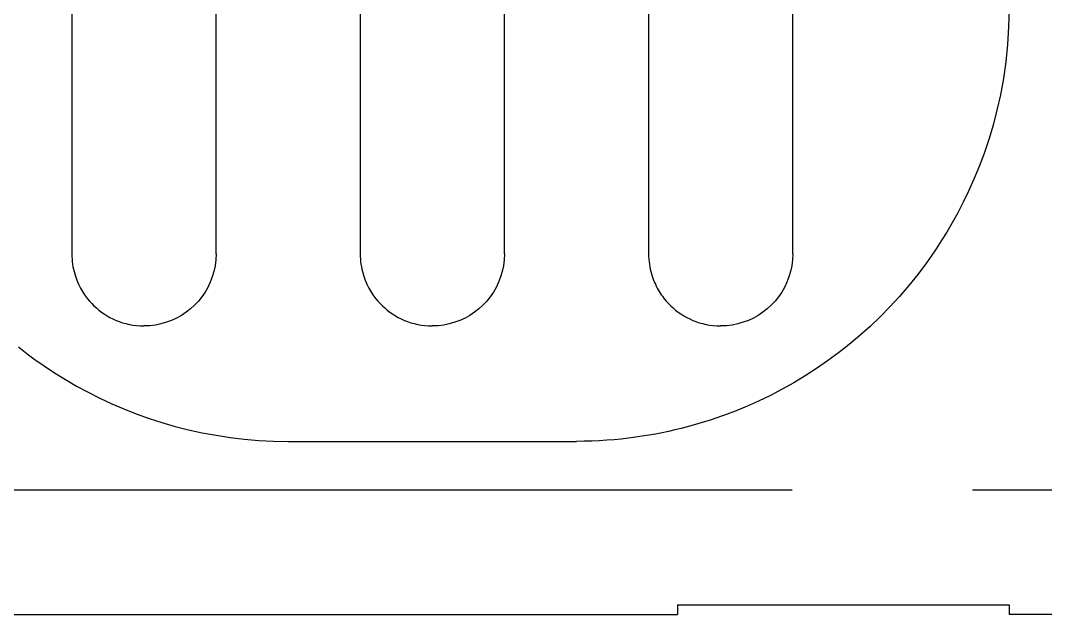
# Model space of a CAD drawing. Header units: inches. Extents: x 0 to 77285, y -118 to 40065.
# Drawn here: x 22099.3 to 22106.41, y 31677.6 to 31681.72 of the extents above; entities that cross this region are included whole.
import ezdxf

# ---------------------------------------------------------------- set-up
doc = ezdxf.new("R2010")
doc.units = ezdxf.units.IN
doc.header["$LTSCALE"] = 5
doc.header["$MEASUREMENT"] = 0
doc.linetypes.add('CENTER', pattern=[2, 1.25, -0.25, 0.25, -0.25])
doc.layers.add('11', color=1, linetype='CENTER')
doc.layers.add('55', color=5, linetype='Continuous')

# ---------------------------------------------------------------- blocks, each defined once
blk = doc.blocks.new('A$Ca96cf7fa')
at = {"layer": '11'}
blk.add_line((-170.25, 60), (-8440.25, 60), dxfattribs=at)
blk = doc.blocks.new('A$Ce961e380')
for p, q in [((-255.0041, -23.3612), (-255.0041, -19.9612)), ((-254.0041, -19.9612), (-254.0041, -23.3612)), ((-253.0041, -23.3612), (-253.0041, -19.9612)), ((-252.0041, -19.9612), (-252.0041, -23.3612)), ((-251.0041, -23.3612), (-251.0041, -19.9612)), ((-250.0041, -19.9612), (-250.0041, -23.3612)), ((-251.5041, -24.6612), (-253.5041, -24.6612)), ((-256.5041, -25.7931), (-256.5041, -25.8611)), ((-254.2041, -25.7933), (-254.2041, -25.8611)), ((-258.0041, -25.8611), (-256.5041, -25.8611)), ((-246.0041, -25.8611), (-254.2041, -25.8611))]:
    blk.add_line(p, q)
for points in [[(-256.5041, -21.6612), (-256.5015, -21.7884), (-256.4938, -21.9118), (-256.4814, -22.0315), (-256.4648, -22.1472), (-256.4442, -22.259), (-256.4202, -22.3668), (-256.393, -22.4705), (-256.3631, -22.5701), (-256.3309, -22.6656), (-256.2967, -22.7568), (-256.2609, -22.8437), (-256.2239, -22.9264), (-256.1861, -23.0046), (-256.1479, -23.0784), (-256.1096, -23.1477), (-256.0717, -23.2124), (-256.0345, -23.2725), (-255.9984, -23.3279), (-255.9639, -23.3786), (-255.9312, -23.4245), (-255.8709, -23.5046), (-255.8086, -23.582), (-255.7443, -23.6567), (-255.6781, -23.7287), (-255.61, -23.798), (-255.5402, -23.8646), (-255.4688, -23.9285), (-255.3958, -23.9897), (-255.3213, -24.0482), (-255.2455, -24.1041), (-255.1683, -24.1572), (-255.09, -24.2077), (-255.0106, -24.2554), (-254.9302, -24.3005), (-254.8488, -24.3428), (-254.7666, -24.3825), (-254.6836, -24.4195), (-254.6, -24.4538), (-254.5158, -24.4854), (-254.4312, -24.5143), (-254.3926, -24.5266), (-254.3532, -24.5385), (-254.3128, -24.5501), (-254.2717, -24.5613), (-254.2296, -24.5721), (-254.1867, -24.5825), (-254.143, -24.5923), (-254.0985, -24.6017), (-254.0532, -24.6105), (-254.007, -24.6187), (-253.9601, -24.6263), (-253.9124, -24.6333), (-253.8639, -24.6395), (-253.8147, -24.6451), (-253.7647, -24.6498), (-253.714, -24.6538), (-253.6626, -24.657), (-253.6105, -24.6593), (-253.5577, -24.6607), (-253.5041, -24.6612)], [(-249.6331, -24.0062), (-249.6688, -24.0342), (-249.7047, -24.0616), (-249.7408, -24.0882), (-249.8118, -24.1383), (-249.885, -24.1867), (-249.9602, -24.2333), (-250.0374, -24.278), (-250.1165, -24.3208), (-250.1975, -24.3615), (-250.2804, -24.4001), (-250.365, -24.4364), (-250.4514, -24.4704), (-250.5396, -24.5019), (-250.6293, -24.5308), (-250.7207, -24.5572), (-250.8137, -24.5808), (-250.9082, -24.6015), (-251.0041, -24.6193), (-251.1014, -24.6341), (-251.2002, -24.6458), (-251.3002, -24.6543), (-251.4016, -24.6594), (-251.5041, -24.6612)], [(-255.0041, -23.3612), (-255.0024, -23.4031), (-254.9974, -23.4439), (-254.9892, -23.4836), (-254.978, -23.5218), (-254.9639, -23.5587), (-254.9471, -23.594), (-254.9277, -23.6276), (-254.9058, -23.6594), (-254.8816, -23.6894), (-254.8553, -23.7173), (-254.8269, -23.7431), (-254.7967, -23.7667), (-254.7647, -23.7879), (-254.7311, -23.8067), (-254.6961, -23.8228), (-254.6597, -23.8363), (-254.6222, -23.847), (-254.5837, -23.8548), (-254.5443, -23.8596), (-254.5041, -23.8612)], [(-254.0041, -23.3612), (-254.0045, -23.3799), (-254.0055, -23.3983), (-254.0071, -23.4163), (-254.0094, -23.4338), (-254.0122, -23.451), (-254.0156, -23.4677), (-254.0194, -23.4841), (-254.0238, -23.5), (-254.0285, -23.5154), (-254.0337, -23.5304), (-254.0392, -23.545), (-254.045, -23.5591), (-254.0512, -23.5728), (-254.0576, -23.586), (-254.0642, -23.5987), (-254.071, -23.611), (-254.078, -23.6227), (-254.0851, -23.634), (-254.0924, -23.6448), (-254.0996, -23.6551), (-254.1129, -23.6725), (-254.127, -23.6894), (-254.142, -23.7059), (-254.1577, -23.7217), (-254.1743, -23.7369), (-254.1917, -23.7515), (-254.2098, -23.7653), (-254.2286, -23.7785), (-254.2482, -23.7908), (-254.2684, -23.8023), (-254.2893, -23.8129), (-254.3109, -23.8225), (-254.333, -23.8312), (-254.3558, -23.8389), (-254.3792, -23.8455), (-254.4032, -23.851), (-254.4276, -23.8554), (-254.4526, -23.8586), (-254.4781, -23.8605), (-254.5041, -23.8612)], [(-253.0041, -23.3612), (-253.0024, -23.4031), (-252.9974, -23.4439), (-252.9892, -23.4836), (-252.978, -23.5218), (-252.9639, -23.5587), (-252.9471, -23.594), (-252.9277, -23.6276), (-252.9058, -23.6594), (-252.8816, -23.6894), (-252.8553, -23.7173), (-252.8269, -23.7431), (-252.7967, -23.7667), (-252.7647, -23.7879), (-252.7311, -23.8067), (-252.6961, -23.8228), (-252.6597, -23.8363), (-252.6222, -23.847), (-252.5837, -23.8548), (-252.5443, -23.8596), (-252.5041, -23.8612)], [(-252.0041, -23.3612), (-252.0045, -23.3799), (-252.0055, -23.3983), (-252.0071, -23.4163), (-252.0094, -23.4338), (-252.0122, -23.451), (-252.0156, -23.4677), (-252.0194, -23.4841), (-252.0238, -23.5), (-252.0285, -23.5154), (-252.0337, -23.5304), (-252.0392, -23.545), (-252.045, -23.5591), (-252.0512, -23.5728), (-252.0576, -23.586), (-252.0642, -23.5987), (-252.071, -23.611), (-252.078, -23.6227), (-252.0851, -23.634), (-252.0924, -23.6448), (-252.0996, -23.6551), (-252.1129, -23.6725), (-252.127, -23.6894), (-252.142, -23.7059), (-252.1577, -23.7217), (-252.1743, -23.7369), (-252.1917, -23.7515), (-252.2098, -23.7653), (-252.2286, -23.7785), (-252.2482, -23.7908), (-252.2684, -23.8023), (-252.2893, -23.8129), (-252.3109, -23.8225), (-252.333, -23.8312), (-252.3558, -23.8389), (-252.3792, -23.8455), (-252.4032, -23.851), (-252.4276, -23.8554), (-252.4526, -23.8586), (-252.4781, -23.8605), (-252.5041, -23.8612)], [(-251.0041, -23.3612), (-251.0024, -23.4031), (-250.9974, -23.4439), (-250.9892, -23.4836), (-250.978, -23.5218), (-250.9639, -23.5587), (-250.9471, -23.594), (-250.9277, -23.6276), (-250.9058, -23.6594), (-250.8816, -23.6894), (-250.8553, -23.7173), (-250.8269, -23.7431), (-250.7967, -23.7667), (-250.7647, -23.7879), (-250.7311, -23.8067), (-250.6961, -23.8228), (-250.6597, -23.8363), (-250.6222, -23.847), (-250.5837, -23.8548), (-250.5443, -23.8596), (-250.5041, -23.8612)], [(-250.0041, -23.3612), (-250.0045, -23.3799), (-250.0055, -23.3983), (-250.0071, -23.4163), (-250.0094, -23.4338), (-250.0122, -23.451), (-250.0156, -23.4677), (-250.0194, -23.4841), (-250.0238, -23.5), (-250.0285, -23.5154), (-250.0337, -23.5304), (-250.0392, -23.545), (-250.045, -23.5591), (-250.0512, -23.5728), (-250.0576, -23.586), (-250.0642, -23.5987), (-250.071, -23.611), (-250.078, -23.6227), (-250.0851, -23.634), (-250.0924, -23.6448), (-250.0996, -23.6551), (-250.1129, -23.6725), (-250.127, -23.6894), (-250.142, -23.7059), (-250.1577, -23.7217), (-250.1743, -23.7369), (-250.1917, -23.7515), (-250.2098, -23.7653), (-250.2286, -23.7785), (-250.2482, -23.7908), (-250.2684, -23.8023), (-250.2893, -23.8129), (-250.3109, -23.8225), (-250.333, -23.8312), (-250.3558, -23.8389), (-250.3792, -23.8455), (-250.4032, -23.851), (-250.4276, -23.8554), (-250.4526, -23.8586), (-250.4781, -23.8605), (-250.5041, -23.8612)], [(-254.2041, -25.7933), (-254.3191, -25.7933), (-254.4341, -25.7933), (-254.5491, -25.7933), (-254.6641, -25.7933), (-254.7791, -25.7934), (-254.8941, -25.7934), (-255.0091, -25.7934), (-255.1241, -25.7934), (-255.2391, -25.7934), (-255.3541, -25.7934), (-255.4691, -25.7933), (-255.5841, -25.7933), (-255.6991, -25.7933), (-255.8141, -25.7933), (-255.9291, -25.7933), (-256.0441, -25.7932), (-256.1591, -25.7932), (-256.2741, -25.7932), (-256.3891, -25.7931), (-256.5041, -25.7931)], [(-254.2041, -25.7933), (-254.3191, -25.7933), (-254.4341, -25.7933), (-254.5491, -25.7933), (-254.6641, -25.7933), (-254.7791, -25.7933), (-254.8941, -25.7933), (-255.0091, -25.7933), (-255.1241, -25.7933), (-255.2391, -25.7933), (-255.3541, -25.7933), (-255.4691, -25.7933), (-255.5841, -25.7933), (-255.6991, -25.7933), (-255.8141, -25.7933), (-255.9291, -25.7932), (-256.0441, -25.7932), (-256.1591, -25.7932), (-256.2741, -25.7931), (-256.3891, -25.7931), (-256.5041, -25.7931)]]:
    blk.add_lwpolyline(points)
blk = doc.blocks.new('A$C638f0059')
for p, q in [((-77.5041, -23.3612), (-77.5041, -19.9612)), ((-76.5041, -19.9612), (-76.5041, -23.3612)), ((-75.5041, -23.3612), (-75.5041, -19.9612)), ((-74.5041, -19.9612), (-74.5041, -23.3612)), ((-73.5041, -23.3612), (-73.5041, -19.9612)), ((-72.5041, -19.9612), (-72.5041, -23.3612)), ((-74.0041, -24.6612), (-76.0041, -24.6612)), ((-79.0041, -25.7931), (-79.0041, -25.8611)), ((-76.7041, -25.7933), (-76.7041, -25.8611)), ((-80.5041, -25.8611), (-79.0041, -25.8611)), ((-68.5041, -25.8611), (-76.7041, -25.8611))]:
    blk.add_line(p, q)
for points in [[(-79.0041, -21.6612), (-79.0015, -21.7884), (-78.9938, -21.9118), (-78.9814, -22.0315), (-78.9648, -22.1472), (-78.9442, -22.259), (-78.9202, -22.3668), (-78.893, -22.4705), (-78.8631, -22.5701), (-78.8309, -22.6656), (-78.7967, -22.7568), (-78.7609, -22.8437), (-78.7239, -22.9264), (-78.6861, -23.0046), (-78.6479, -23.0784), (-78.6096, -23.1477), (-78.5717, -23.2124), (-78.5345, -23.2725), (-78.4984, -23.3279), (-78.4639, -23.3786), (-78.4312, -23.4245), (-78.3709, -23.5046), (-78.3086, -23.582), (-78.2443, -23.6567), (-78.1781, -23.7287), (-78.11, -23.798), (-78.0402, -23.8646), (-77.9688, -23.9285), (-77.8958, -23.9897), (-77.8213, -24.0482), (-77.7455, -24.1041), (-77.6683, -24.1572), (-77.59, -24.2077), (-77.5106, -24.2554), (-77.4302, -24.3005), (-77.3488, -24.3428), (-77.2666, -24.3825), (-77.1836, -24.4195), (-77.1, -24.4538), (-77.0158, -24.4854), (-76.9312, -24.5143), (-76.8926, -24.5266), (-76.8532, -24.5385), (-76.8128, -24.5501), (-76.7717, -24.5613), (-76.7296, -24.5721), (-76.6867, -24.5825), (-76.643, -24.5923), (-76.5985, -24.6017), (-76.5532, -24.6105), (-76.507, -24.6187), (-76.4601, -24.6263), (-76.4124, -24.6333), (-76.3639, -24.6395), (-76.3147, -24.6451), (-76.2647, -24.6498), (-76.214, -24.6538), (-76.1626, -24.657), (-76.1105, -24.6593), (-76.0577, -24.6607), (-76.0041, -24.6612)], [(-72.1331, -24.0062), (-72.1688, -24.0342), (-72.2047, -24.0616), (-72.2408, -24.0882), (-72.3118, -24.1383), (-72.385, -24.1867), (-72.4602, -24.2333), (-72.5374, -24.278), (-72.6165, -24.3208), (-72.6975, -24.3615), (-72.7804, -24.4001), (-72.865, -24.4364), (-72.9514, -24.4704), (-73.0396, -24.5019), (-73.1293, -24.5308), (-73.2207, -24.5572), (-73.3137, -24.5808), (-73.4082, -24.6015), (-73.5041, -24.6193), (-73.6014, -24.6341), (-73.7002, -24.6458), (-73.8002, -24.6543), (-73.9016, -24.6594), (-74.0041, -24.6612)], [(-77.5041, -23.3612), (-77.5024, -23.4031), (-77.4974, -23.4439), (-77.4892, -23.4836), (-77.478, -23.5218), (-77.4639, -23.5587), (-77.4471, -23.594), (-77.4277, -23.6276), (-77.4058, -23.6594), (-77.3816, -23.6894), (-77.3553, -23.7173), (-77.3269, -23.7431), (-77.2967, -23.7667), (-77.2647, -23.7879), (-77.2311, -23.8067), (-77.1961, -23.8228), (-77.1597, -23.8363), (-77.1222, -23.847), (-77.0837, -23.8548), (-77.0443, -23.8596), (-77.0041, -23.8612)], [(-76.5041, -23.3612), (-76.5045, -23.3799), (-76.5055, -23.3983), (-76.5071, -23.4163), (-76.5094, -23.4338), (-76.5122, -23.451), (-76.5156, -23.4677), (-76.5194, -23.4841), (-76.5238, -23.5), (-76.5285, -23.5154), (-76.5337, -23.5304), (-76.5392, -23.545), (-76.545, -23.5591), (-76.5512, -23.5728), (-76.5576, -23.586), (-76.5642, -23.5987), (-76.571, -23.611), (-76.578, -23.6227), (-76.5851, -23.634), (-76.5924, -23.6448), (-76.5996, -23.6551), (-76.6129, -23.6725), (-76.627, -23.6894), (-76.642, -23.7059), (-76.6577, -23.7217), (-76.6743, -23.7369), (-76.6917, -23.7515), (-76.7098, -23.7653), (-76.7286, -23.7785), (-76.7482, -23.7908), (-76.7684, -23.8023), (-76.7893, -23.8129), (-76.8109, -23.8225), (-76.833, -23.8312), (-76.8558, -23.8389), (-76.8792, -23.8455), (-76.9032, -23.851), (-76.9276, -23.8554), (-76.9526, -23.8586), (-76.9781, -23.8605), (-77.0041, -23.8612)], [(-75.5041, -23.3612), (-75.5024, -23.4031), (-75.4974, -23.4439), (-75.4892, -23.4836), (-75.478, -23.5218), (-75.4639, -23.5587), (-75.4471, -23.594), (-75.4277, -23.6276), (-75.4058, -23.6594), (-75.3816, -23.6894), (-75.3553, -23.7173), (-75.3269, -23.7431), (-75.2967, -23.7667), (-75.2647, -23.7879), (-75.2311, -23.8067), (-75.1961, -23.8228), (-75.1597, -23.8363), (-75.1222, -23.847), (-75.0837, -23.8548), (-75.0443, -23.8596), (-75.0041, -23.8612)], [(-74.5041, -23.3612), (-74.5045, -23.3799), (-74.5055, -23.3983), (-74.5071, -23.4163), (-74.5094, -23.4338), (-74.5122, -23.451), (-74.5156, -23.4677), (-74.5194, -23.4841), (-74.5238, -23.5), (-74.5285, -23.5154), (-74.5337, -23.5304), (-74.5392, -23.545), (-74.545, -23.5591), (-74.5512, -23.5728), (-74.5576, -23.586), (-74.5642, -23.5987), (-74.571, -23.611), (-74.578, -23.6227), (-74.5851, -23.634), (-74.5924, -23.6448), (-74.5996, -23.6551), (-74.6129, -23.6725), (-74.627, -23.6894), (-74.642, -23.7059), (-74.6577, -23.7217), (-74.6743, -23.7369), (-74.6917, -23.7515), (-74.7098, -23.7653), (-74.7286, -23.7785), (-74.7482, -23.7908), (-74.7684, -23.8023), (-74.7893, -23.8129), (-74.8109, -23.8225), (-74.833, -23.8312), (-74.8558, -23.8389), (-74.8792, -23.8455), (-74.9032, -23.851), (-74.9276, -23.8554), (-74.9526, -23.8586), (-74.9781, -23.8605), (-75.0041, -23.8612)], [(-73.5041, -23.3612), (-73.5024, -23.4031), (-73.4974, -23.4439), (-73.4892, -23.4836), (-73.478, -23.5218), (-73.4639, -23.5587), (-73.4471, -23.594), (-73.4277, -23.6276), (-73.4058, -23.6594), (-73.3816, -23.6894), (-73.3553, -23.7173), (-73.3269, -23.7431), (-73.2967, -23.7667), (-73.2647, -23.7879), (-73.2311, -23.8067), (-73.1961, -23.8228), (-73.1597, -23.8363), (-73.1222, -23.847), (-73.0837, -23.8548), (-73.0443, -23.8596), (-73.0041, -23.8612)], [(-72.5041, -23.3612), (-72.5045, -23.3799), (-72.5055, -23.3983), (-72.5071, -23.4163), (-72.5094, -23.4338), (-72.5122, -23.451), (-72.5156, -23.4677), (-72.5194, -23.4841), (-72.5238, -23.5), (-72.5285, -23.5154), (-72.5337, -23.5304), (-72.5392, -23.545), (-72.545, -23.5591), (-72.5512, -23.5728), (-72.5576, -23.586), (-72.5642, -23.5987), (-72.571, -23.611), (-72.578, -23.6227), (-72.5851, -23.634), (-72.5924, -23.6448), (-72.5996, -23.6551), (-72.6129, -23.6725), (-72.627, -23.6894), (-72.642, -23.7059), (-72.6577, -23.7217), (-72.6743, -23.7369), (-72.6917, -23.7515), (-72.7098, -23.7653), (-72.7286, -23.7785), (-72.7482, -23.7908), (-72.7684, -23.8023), (-72.7893, -23.8129), (-72.8109, -23.8225), (-72.833, -23.8312), (-72.8558, -23.8389), (-72.8792, -23.8455), (-72.9032, -23.851), (-72.9276, -23.8554), (-72.9526, -23.8586), (-72.9781, -23.8605), (-73.0041, -23.8612)], [(-76.7041, -25.7933), (-76.8191, -25.7933), (-76.9341, -25.7933), (-77.0491, -25.7933), (-77.1641, -25.7933), (-77.2791, -25.7934), (-77.3941, -25.7934), (-77.5091, -25.7934), (-77.6241, -25.7934), (-77.7391, -25.7934), (-77.8541, -25.7934), (-77.9691, -25.7933), (-78.0841, -25.7933), (-78.1991, -25.7933), (-78.3141, -25.7933), (-78.4291, -25.7933), (-78.5441, -25.7932), (-78.6591, -25.7932), (-78.7741, -25.7932), (-78.8891, -25.7931), (-79.0041, -25.7931)], [(-76.7041, -25.7933), (-76.8191, -25.7933), (-76.9341, -25.7933), (-77.0491, -25.7933), (-77.1641, -25.7933), (-77.2791, -25.7933), (-77.3941, -25.7933), (-77.5091, -25.7933), (-77.6241, -25.7933), (-77.7391, -25.7933), (-77.8541, -25.7933), (-77.9691, -25.7933), (-78.0841, -25.7933), (-78.1991, -25.7933), (-78.3141, -25.7933), (-78.4291, -25.7932), (-78.5441, -25.7932), (-78.6591, -25.7932), (-78.7741, -25.7931), (-78.8891, -25.7931), (-79.0041, -25.7931)]]:
    blk.add_lwpolyline(points)
blk = doc.blocks.new('A$C5cd82ed8')
at = {"layer": '55'}
for name, p in [('A$Ce961e380', (189.5, 72.5)), ('A$C638f0059', (12, 72.5))]:
    blk.add_blockref(name, p, dxfattribs=at)
blk = doc.blocks.new('A$C3e1dc9d3')
blk.add_blockref('A$C5cd82ed8', (-189.5, 12.5, -2129.449))

msp = doc.modelspace()

# ---------------------------------------------------------------- block references
msp.add_blockref('A$Ca96cf7fa', (29784.8997809, 31618.46513729))
at = {"xscale": -1}
msp.add_blockref('A$C3e1dc9d3', (21849.6497809, 31618.46513729), dxfattribs=at)

doc.saveas('drawing.dxf')
